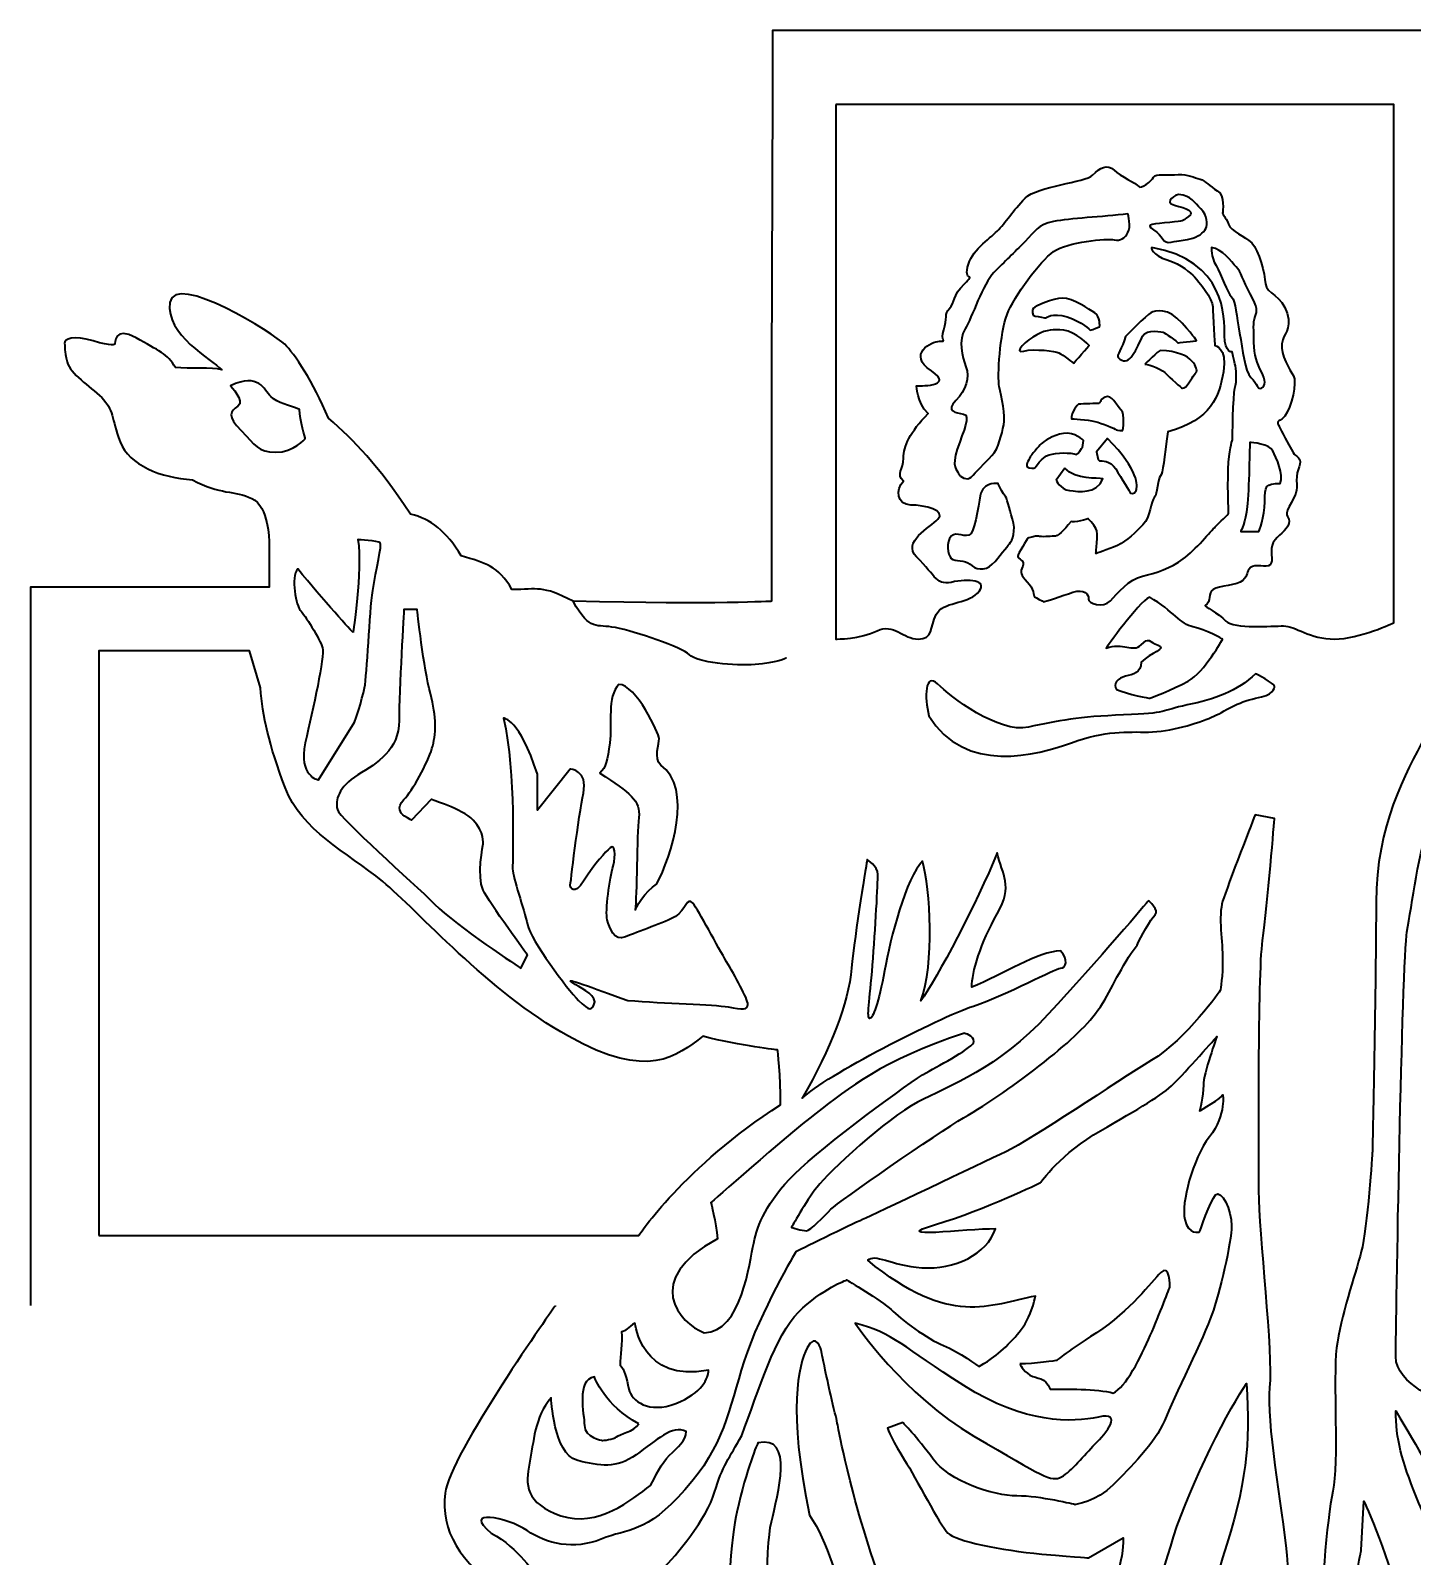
# Model space of a CAD drawing. Header units: millimetres. Extents: x 256 to 869, y -289 to -8.
# Drawn here: x 692.7 to 805, y -134.9 to -11 of the extents above; entities that cross this region are included whole.
import ezdxf

# ---------------------------------------------------------------- set-up
doc = ezdxf.new("R2010")
doc.units = ezdxf.units.MM
doc.header["$MEASUREMENT"] = 0
doc.layers.add('Capa 1', color=7, linetype='Continuous', lineweight=0)

# ---------------------------------------------------------------- blocks, each defined once
blk = doc.blocks.new('Block_1')
at = {"layer": 'Capa 1', "color": 22, "lineweight": 35, "true_color": 0xe52421}
for points, knots in [([(735.38, -114.56), (735.38, -114.56), (726.76, -126.72), (726.42, -129.79), (726.09, -132.86), (727.49, -135.34), (731.3, -137.94), (735.11, -140.55), (734.98, -142.42), (735.11, -145.56), (735.24, -148.7), (735.68, -150.4), (736.91, -151.64), (738.15, -152.88), (738.25, -153.51), (738.25, -155.18), (738.25, -156.85), (740.06, -158.66), (741.46, -160.06), (741.12, -164.07), (740.32, -169.08), (738.38, -174.16), (736.45, -179.24), (738.38, -183.51), (740.52, -186.39), (740.26, -187.25), (739.32, -188.59), (738.92, -189.33), (738.52, -190.06), (736.78, -192.07), (734.91, -194.4), (733.04, -196.74), (735.88, -199.12), (737.78, -201.02), (737.78, -208.9), (739.82, -208.47), (741.79, -210.44), (743.53, -214.18), (746.6, -218.33), (748.21, -217.66), (749.81, -216.99), (749.41, -213.38), (749.41, -207.37), (749.81, -209.31), (752.08, -211.58), (752.08, -211.58), (752.08, -211.58), (752.08, -286.35), (752.08, -286.35), (752.08, -286.35), (809.01, -286.35), (809.01, -286.35), (809.01, -286.35), (809.15, -277.33), (809.01, -255.28), (810.88, -255.28), (811.42, -254.47), (811.42, -254.47), (811.42, -254.47), (811.42, -254.47), (811.89, -253.74), (812.35, -253), (811.89, -251.94), (811.35, -250), (810.82, -248.06), (812.22, -248.13), (813.62, -247.59), (815.03, -247.06), (815.36, -246.72), (816.9, -244.65), (818.43, -242.58), (818.03, -241.65), (817.83, -240.58), (817.63, -239.51), (815.76, -239.24), (813.49, -238.04), (811.22, -236.83), (815.09, -235.83), (816.36, -235.36), (817.63, -234.9), (817.77, -234.83), (817.77, -233.49), (817.77, -230.95), (814.56, -228.01), (813.36, -226.81), (812.15, -225.61), (805, -220.4), (805, -220.4), (805, -220.4), (808.21, -216.86), (809.21, -216.32), (810.21, -215.79), (812.95, -215.52), (814.69, -214.98), (816.43, -214.45), (818.1, -213.18), (819.44, -212.78), (820.77, -212.38), (821.44, -212.91), (822.04, -211.38), (822.64, -209.84), (821.64, -208.64), (820.57, -207.1), (819.5, -205.56), (819.3, -204.69), (817.57, -200.82), (813.22, -196.08), (815.23, -198.48), (809.28, -195.74), (809.15, -195.21), (808.61, -194.74), (808.61, -194.74), (808.61, -194.74), (808.61, -193.54), (808.61, -172.42), (810.15, -176.3), (811.15, -174.23), (812.42, -172.42), (813.69, -170.62), (814.02, -170.48), (815.16, -167.34), (816.3, -164.2), (816.9, -162.6), (817.5, -157.12), (819.77, -153.91), (819.77, -153.04), (820.3, -148.77), (820.84, -144.49), (819.77, -144.29), (815.09, -137.61), (823.11, -128.12), (820.71, -119.77), (820.44, -118.3), (820.17, -116.83), (819.3, -114.56), (819.3, -114.56), (819.3, -114.56), (869.02, -114.56), (869.02, -114.56), (869.02, -114.56), (869.02, -56.22), (869.02, -56.22), (869.02, -56.22), (849.57, -56.22), (849.57, -56.22), (849.57, -56.22), (850.37, -54.22), (852.71, -51.26), (860.8, -50.37), (861.93, -47), (862.8, -45.47), (863.24, -45.03), (864.91, -44.76), (865.81, -44.46), (866.71, -44.16), (866.34, -43.33), (864.94, -41.46), (862.97, -39.48), (860.46, -41.46), (860.46, -41.46), (860.46, -41.46), (859.46, -41.46), (858.19, -41.59), (857.52, -41.32), (857.39, -41.46), (855.12, -41.26), (857.19, -39.79), (857.76, -38.62), (858.19, -36.99), (857.92, -36.13), (855.79, -36.65), (854.52, -36.99), (853.25, -37.33), (850.91, -38.05), (848.1, -39.05), (845.29, -40.05), (844.83, -41.46), (843.76, -43.13), (842.69, -44.8), (842.96, -45.26), (842.96, -45.26), (842.96, -45.26), (842.96, -45.26), (842.29, -47.2), (841.49, -47.6), (841.22, -48.27), (841.22, -48.27), (841.22, -48.27), (838.75, -48.54), (836.27, -49.14), (833.8, -49.74), (833.2, -51.88), (833.2, -52.61), (833.2, -53.35), (833, -55.82), (833, -55.82), (833, -55.82), (832.43, -56.39), (831.8, -57.02), (825.25, -56.82), (809.95, -56.89), (809.95, -56.89), (809.95, -56.89), (809.45, -11), (809.45, -11), (809.45, -11), (753.02, -11), (753.02, -11), (753.02, -11), (753.02, -16.12), (753.02, -16.12), (753.02, -16.12), (752.92, -38.45), (752.92, -38.45), (752.92, -38.45), (752.92, -57.36), (752.92, -57.36), (752.92, -57.36), (748.74, -57.63), (736.81, -57.36), (734.28, -56.02), (733.97, -56.41), (731.85, -56.41), (730.7, -54.45), (729.7, -54.25), (727.73, -53.68), (726.52, -51.65), (725.25, -50.68), (723.62, -50.28), (720.81, -46.13), (719.14, -44.4), (716.94, -42.49), (715.73, -39.52), (714.16, -37.25), (713.39, -36.48), (712.63, -35.71), (704.47, -30.53), (704.07, -33.1), (703.67, -35.68), (707.48, -37.75), (708.28, -38.55), (707.51, -38.35), (705.64, -38.48), (704.51, -38.38), (703.91, -37.25), (703.14, -37.01), (701.33, -35.97), (699.53, -34.93), (699.6, -36.48), (699.6, -36.48), (699.6, -36.48), (699.4, -36.68), (697.83, -36.21), (696.26, -35.74), (695.45, -36.04), (695.52, -36.41), (695.59, -36.78), (695.45, -36.91), (695.72, -37.91), (695.99, -38.92), (697.54, -39.84), (698.53, -40.82), (699.51, -41.81), (699.3, -42.46), (700.03, -44.4), (700.77, -46.33), (703.3, -47.3), (705.91, -47.5), (708.12, -48.71), (709.32, -48.34), (710.72, -49.01), (712.12, -49.67), (712.12, -52.45), (712.12, -52.45), (712.12, -52.45), (712.12, -56.22), (712.12, -56.22), (712.12, -56.22), (692.75, -56.22), (692.75, -56.22), (692.75, -56.22), (692.75, -114.56), (692.75, -114.56)], [0, 0, 0, 0, 1, 1, 1, 2, 2, 2, 3, 3, 3, 4, 4, 4, 5, 5, 5, 6, 6, 6, 7, 7, 7, 8, 8, 8, 9, 9, 9, 10, 10, 10, 11, 11, 11, 12, 12, 12, 13, 13, 13, 14, 14, 14, 15, 15, 15, 16, 16, 16, 17, 17, 17, 18, 18, 18, 19, 19, 19, 20, 20, 20, 21, 21, 21, 22, 22, 22, 23, 23, 23, 24, 24, 24, 25, 25, 25, 26, 26, 26, 27, 27, 27, 28, 28, 28, 29, 29, 29, 30, 30, 30, 31, 31, 31, 32, 32, 32, 33, 33, 33, 34, 34, 34, 35, 35, 35, 36, 36, 36, 37, 37, 37, 38, 38, 38, 39, 39, 39, 40, 40, 40, 41, 41, 41, 42, 42, 42, 43, 43, 43, 44, 44, 44, 45, 45, 45, 46, 46, 46, 47, 47, 47, 48, 48, 48, 49, 49, 49, 50, 50, 50, 51, 51, 51, 52, 52, 52, 53, 53, 53, 54, 54, 54, 55, 55, 55, 56, 56, 56, 57, 57, 57, 58, 58, 58, 59, 59, 59, 60, 60, 60, 61, 61, 61, 62, 62, 62, 63, 63, 63, 64, 64, 64, 65, 65, 65, 66, 66, 66, 67, 67, 67, 68, 68, 68, 69, 69, 69, 70, 70, 70, 71, 71, 71, 72, 72, 72, 73, 73, 73, 74, 74, 74, 75, 75, 75, 76, 76, 76, 77, 77, 77, 78, 78, 78, 79, 79, 79, 80, 80, 80, 81, 81, 81, 82, 82, 82, 83, 83, 83, 84, 84, 84, 85, 85, 85, 86, 86, 86, 87, 87, 87, 88, 88, 88, 89, 89, 89, 90, 90, 90, 91, 91, 91, 92, 92, 92, 93, 93, 93, 94, 94, 94, 94]), ([(758.16, -17), (758.16, -17), (803.47, -17), (803.47, -17), (803.47, -17), (803.47, -59.1), (803.47, -59.1), (803.47, -59.1), (800.66, -60.43), (798.66, -60.43), (796.65, -60.43), (795.45, -59.36), (794.51, -59.36), (793.58, -59.36), (790.5, -59.63), (789.84, -58.96), (789.17, -58.29), (788.08, -57.78), (788.16, -57.69), (788.7, -57.39), (788.33, -56.69), (788.8, -56.39), (789.27, -56.09), (790.77, -56.09), (791.21, -55.66), (791.64, -55.22), (791.49, -54.97), (791.84, -54.62), (792.19, -54.27), (793.14, -54.69), (793.44, -54.39), (793.74, -54.08), (793.34, -53.18), (793.68, -52.58), (794.01, -51.98), (794.81, -51.65), (794.95, -51.04), (795.08, -50.44), (794.48, -50.58), (794.98, -49.67), (795.51, -48.67), (795.65, -48.44), (795.58, -47.54), (795.51, -46.63), (796.15, -46.13), (795.72, -45.7), (795.28, -45.26), (795.62, -45.87), (794.65, -44.1), (793.68, -42.32), (794.04, -43.03), (794.61, -42.32), (795.18, -41.62), (795.62, -39.55), (795.31, -39.05), (795.01, -38.55), (794.28, -37.35), (794.38, -36.44), (794.48, -35.54), (795.21, -35.41), (794.81, -33.97), (794.41, -32.54), (793.11, -32.37), (793.04, -31.57), (792.98, -30.77), (792.54, -28.86), (791.94, -28.26), (791.34, -27.66), (790.27, -27.36), (790.04, -26.72), (789.8, -26.09), (789.57, -25.99), (789.57, -25.85), (789.57, -25.72), (789.77, -24.38), (789.13, -24.02), (788.5, -23.65), (788.2, -23.21), (787.73, -23.08), (787.26, -22.95), (786.76, -22.65), (785.96, -22.71), (785.16, -22.78), (784.09, -22.61), (783.96, -22.91), (783.82, -23.21), (782.92, -23.94), (782.75, -23.68), (782.53, -23.35), (781.28, -22.88), (780.75, -22.35), (780.21, -21.81), (779.61, -22.15), (779.01, -22.75), (778.41, -23.35), (774.53, -23.62), (773.53, -24.62), (772.53, -25.62), (771.93, -26.62), (771.26, -27.29), (770.59, -27.96), (769.12, -28.89), (768.85, -30.23), (768.59, -31.57), (769.59, -30.56), (768.59, -31.57), (767.58, -32.57), (767.85, -33.1), (767.38, -33.57), (766.92, -34.04), (767.25, -34.37), (766.92, -35.31), (766.58, -36.24), (767.25, -36.24), (766.58, -36.24), (765.91, -36.24), (763.91, -37.31), (765.91, -38.65), (767.92, -39.99), (764.71, -39.85), (764.71, -39.85), (764.71, -39.85), (764.71, -41.19), (765.65, -42.12), (764.18, -43.59), (763.64, -44.8), (763.64, -45.73), (763.64, -46.67), (763.04, -47), (763.64, -47.6), (762.97, -48.27), (763.11, -49.54), (764.24, -49.54), (765.38, -49.54), (767.12, -50.01), (766.45, -50.68), (765.78, -51.35), (763.51, -52.55), (764.71, -53.75), (766.31, -55.35), (766.31, -56.16), (767.78, -55.76), (769.25, -55.49), (770.59, -55.76), (769.66, -56.69), (768.72, -57.63), (766.85, -57.36), (766.31, -58.43), (765.78, -59.5), (766.05, -60.43), (764.84, -60.43), (763.64, -60.43), (762.84, -59.1), (761.5, -59.76), (760.17, -60.43), (758.16, -60.43), (758.16, -60.43), (758.16, -60.43), (758.16, -17), (758.16, -17)], [0, 0, 0, 0, 1, 1, 1, 2, 2, 2, 3, 3, 3, 4, 4, 4, 5, 5, 5, 6, 6, 6, 7, 7, 7, 8, 8, 8, 9, 9, 9, 10, 10, 10, 11, 11, 11, 12, 12, 12, 13, 13, 13, 14, 14, 14, 15, 15, 15, 16, 16, 16, 17, 17, 17, 18, 18, 18, 19, 19, 19, 20, 20, 20, 21, 21, 21, 22, 22, 22, 23, 23, 23, 24, 24, 24, 25, 25, 25, 26, 26, 26, 27, 27, 27, 28, 28, 28, 29, 29, 29, 30, 30, 30, 31, 31, 31, 32, 32, 32, 33, 33, 33, 34, 34, 34, 35, 35, 35, 36, 36, 36, 37, 37, 37, 38, 38, 38, 39, 39, 39, 40, 40, 40, 41, 41, 41, 42, 42, 42, 43, 43, 43, 44, 44, 44, 45, 45, 45, 46, 46, 46, 47, 47, 47, 48, 48, 48, 49, 49, 49, 50, 50, 50, 51, 51, 51, 52, 52, 52, 53, 53, 53, 53]), ([(785.66, -25.19), (784.66, -24.92), (785.88, -24.3), (785.99, -24.32), (787.06, -24.45), (787.25, -24.94), (787.8, -25.49), (788.35, -26.04), (788.37, -26.72), (788.2, -27.09), (788.03, -27.46), (787.56, -27.76), (786.93, -27.93), (786.29, -28.09), (786.13, -28.03), (785.39, -28.19), (784.66, -28.36), (784.76, -27.69), (783.96, -27.19), (783.15, -26.69), (784.06, -26.72), (785.27, -26.59), (786.49, -26.46), (786.23, -26.52), (786.79, -26.12), (787.36, -25.72), (786.66, -25.45), (785.66, -25.19)], [0, 0, 0, 0, 1, 1, 1, 2, 2, 2, 3, 3, 3, 4, 4, 4, 5, 5, 5, 6, 6, 6, 7, 7, 7, 8, 8, 8, 9, 9, 9, 9]), ([(768.72, -38.32), (768.39, -37.45), (768.09, -36.18), (768.65, -35.24), (769.22, -34.31), (770.09, -31.57), (770.99, -30.66), (771.89, -29.76), (772.61, -29.04), (773.5, -28.16), (774.38, -27.27), (774.53, -26.79), (775.84, -26.52), (777.14, -26.25), (779.78, -26.15), (781.88, -25.89), (781.88, -25.89), (782.15, -26.99), (781.88, -27.42), (781.62, -27.86), (781.28, -28.13), (780.75, -27.99), (780.21, -27.86), (776.94, -28.19), (775.84, -28.96), (774.73, -29.73), (772.63, -32.57), (772.06, -34.07), (771.49, -35.58), (771.26, -39.12), (771.43, -39.92), (771.59, -40.72), (771.96, -42.32), (771.79, -43.03), (771.63, -43.73), (771.38, -44.98), (770.83, -45.53), (770.27, -46.08), (769.49, -46.94), (769.15, -47.27), (768.82, -47.6), (768.25, -47.27), (768.12, -46.97), (767.99, -46.67), (767.52, -46.5), (768.02, -45), (768.52, -43.49), (769.15, -42.26), (768.52, -42.16), (767.89, -42.06), (767.03, -41.91), (767.89, -41.06), (768.74, -40.2), (769.05, -39.18), (768.72, -38.32)], [0, 0, 0, 0, 1, 1, 1, 2, 2, 2, 3, 3, 3, 4, 4, 4, 5, 5, 5, 6, 6, 6, 7, 7, 7, 8, 8, 8, 9, 9, 9, 10, 10, 10, 11, 11, 11, 12, 12, 12, 13, 13, 13, 14, 14, 14, 15, 15, 15, 16, 16, 16, 17, 17, 17, 18, 18, 18, 18]), ([(789.73, -35.78), (789.73, -37.21), (790.34, -37.11), (790.34, -37.11), (790.34, -37.11), (790.47, -37.78), (790.57, -38.08), (790.67, -38.38), (790.74, -39.52), (790.57, -40.06), (790.4, -40.61), (790.37, -44.23), (790.37, -44.23), (790.37, -44.23), (790.17, -44.73), (790.05, -46.07), (789.94, -47.4), (790.05, -50.23), (790.05, -50.23), (790.05, -50.23), (789.28, -50.99), (788.97, -51.31), (788.65, -51.63), (787.36, -53.18), (786.36, -53.92), (785.36, -54.65), (784.16, -55.09), (783.05, -55.32), (781.95, -55.55), (781.05, -56.72), (780.45, -57.33), (779.85, -57.93), (778.61, -57.53), (778.68, -57.16), (778.74, -56.79), (778.28, -56.32), (777.41, -56.62), (776.54, -56.92), (775.08, -57.44), (775.03, -57.39), (774.98, -57.34), (774.38, -57.08), (774.3, -56.99), (774.22, -56.91), (774.23, -56.32), (773.7, -55.79), (773.16, -55.25), (773.1, -54.99), (773.33, -54.52), (773.56, -54.05), (772.93, -53.92), (772.93, -53.72), (772.93, -53.52), (773.73, -52.25), (773.73, -52.25), (773.73, -52.25), (774.37, -52.01), (774.6, -52.08), (774.83, -52.15), (775.54, -52.08), (775.87, -52.08), (776.2, -52.08), (776.61, -51.68), (777.27, -50.88), (777.41, -51.01), (778.66, -50.66), (778.66, -50.66), (778.66, -50.66), (779.08, -51.08), (779.28, -51.45), (779.48, -51.81), (779.28, -53.48), (779.28, -53.48), (779.28, -53.48), (780.21, -53.18), (781.02, -52.82), (781.82, -52.45), (782.49, -51.75), (783.09, -51.14), (783.69, -50.54), (783.77, -49.19), (784.02, -48.94), (784.27, -48.69), (784.32, -47.37), (784.52, -47.17), (784.72, -46.97), (784.82, -45.77), (785.12, -43.59), (788.67, -42.63), (789.3, -40.72), (789.63, -38.72), (789.97, -36.71), (788.93, -36.58), (788.93, -36.58), (788.93, -36.58), (788.77, -34.07), (788.77, -33.44), (788.77, -32.8), (787.6, -31.33), (787.28, -31.02), (786.96, -30.7), (786.26, -30), (785.06, -29.63), (783.85, -29.26), (783.72, -28.61), (783.82, -28.63), (789.8, -29.66), (789.73, -34.34), (789.73, -35.78)], [0, 0, 0, 0, 1, 1, 1, 2, 2, 2, 3, 3, 3, 4, 4, 4, 5, 5, 5, 6, 6, 6, 7, 7, 7, 8, 8, 8, 9, 9, 9, 10, 10, 10, 11, 11, 11, 12, 12, 12, 13, 13, 13, 14, 14, 14, 15, 15, 15, 16, 16, 16, 17, 17, 17, 18, 18, 18, 19, 19, 19, 20, 20, 20, 21, 21, 21, 22, 22, 22, 23, 23, 23, 24, 24, 24, 25, 25, 25, 26, 26, 26, 27, 27, 27, 28, 28, 28, 29, 29, 29, 30, 30, 30, 31, 31, 31, 32, 32, 32, 33, 33, 33, 34, 34, 34, 35, 35, 35, 36, 36, 36, 36]), ([(792.11, -36.34), (792.11, -37.35), (792.37, -38.05), (792.73, -38.72), (793.08, -39.38), (793.08, -39.89), (792.73, -40.04), (792.37, -40.19), (792.41, -39.72), (791.87, -39.18), (791.34, -38.65), (791.21, -36.95), (790.94, -35.58), (790.67, -34.21), (790.65, -32.99), (790.3, -32.64), (789.95, -32.29), (789.47, -30.83), (789.03, -30.1), (788.6, -29.36), (788.67, -28.63), (788.67, -28.63), (789.53, -28.73), (790.27, -29.8), (790.67, -30.2), (791.07, -30.6), (791.21, -31.27), (791.81, -32.4), (792.41, -33.54), (792.41, -33.77), (792.21, -34.24), (792.01, -34.71), (792.11, -35.34), (792.11, -36.34)], [0, 0, 0, 0, 1, 1, 1, 2, 2, 2, 3, 3, 3, 4, 4, 4, 5, 5, 5, 6, 6, 6, 7, 7, 7, 8, 8, 8, 9, 9, 9, 10, 10, 10, 11, 11, 11, 11]), ([(779.58, -35.07), (779.58, -35.07), (779.04, -35.28), (778.81, -35.34), (778.81, -35.34), (778.18, -34.67), (776.94, -34.27), (775.7, -33.87), (775.2, -34.35), (775.2, -34.35), (775.2, -34.35), (774.6, -34.21), (774.33, -34.21), (774.07, -34.21), (774.08, -33.66), (774.2, -33.54), (774.32, -33.42), (775.77, -32.74), (776.57, -32.74), (777.37, -32.74), (778.74, -33.64), (779.19, -33.94), (779.65, -34.24), (779.58, -35.07), (779.58, -35.07)], [0, 0, 0, 0, 1, 1, 1, 2, 2, 2, 3, 3, 3, 4, 4, 4, 5, 5, 5, 6, 6, 6, 7, 7, 7, 8, 8, 8, 8]), ([(783.74, -33.92), (784.09, -33.72), (785.17, -33.5), (786.27, -34.76), (787.37, -36.01), (787.45, -36.19), (787.45, -36.19), (787.37, -36.19), (785.88, -36.4), (785.92, -36.36), (785.96, -36.32), (784.77, -35.51), (784.77, -35.51), (784.77, -35.51), (783.36, -35.18), (783.06, -35.83), (782.42, -37.22), (781.9, -38.38), (781.08, -37.56), (780.91, -37.39), (781.44, -36.82), (781.68, -35.86), (781.68, -35.86), (783.39, -34.12), (783.74, -33.92)], [0, 0, 0, 0, 1, 1, 1, 2, 2, 2, 3, 3, 3, 4, 4, 4, 5, 5, 5, 6, 6, 6, 7, 7, 7, 8, 8, 8, 8]), ([(774.49, -35.71), (775.34, -35.28), (775.74, -35.26), (776.67, -35.34), (777.6, -35.43), (778.73, -36.59), (778.73, -36.59), (778.73, -36.59), (777.51, -37.98), (777.47, -38.01), (777.47, -38.01), (776.57, -37.34), (776.27, -37.19), (775.97, -37.04), (774.33, -36.82), (773.41, -37.04), (772.5, -37.25), (773.64, -36.14), (774.49, -35.71)], [0, 0, 0, 0, 1, 1, 1, 2, 2, 2, 3, 3, 3, 4, 4, 4, 5, 5, 5, 6, 6, 6, 6]), ([(783.26, -38.09), (783.26, -38.09), (784.38, -36.98), (784.49, -36.99), (787.35, -37.06), (787.53, -38.63), (787.45, -38.72), (787.36, -38.8), (787.05, -39.27), (786.77, -39.69), (786.49, -40.12), (786.27, -40.06), (786.27, -40.06), (786.27, -40.06), (785.3, -39.23), (784.87, -38.79), (784.43, -38.35), (783.26, -38.09), (783.26, -38.09)], [0, 0, 0, 0, 1, 1, 1, 2, 2, 2, 3, 3, 3, 4, 4, 4, 5, 5, 5, 6, 6, 6, 6]), ([(709.85, -43.5), (708.67, -42.32), (708.98, -41.92), (709.59, -41.52), (710.19, -41.12), (708.98, -39.85), (708.98, -39.85), (711.32, -38.78), (711.68, -40.16), (712.26, -40.73), (712.83, -41.31), (713.73, -41.39), (714.6, -41.79), (714.6, -42.66), (715.06, -44.15), (715.06, -44.15), (715.06, -44.15), (714.13, -45.26), (712.66, -45.26), (711.19, -45.26), (711.03, -44.68), (709.85, -43.5)], [0, 0, 0, 0, 1, 1, 1, 2, 2, 2, 3, 3, 3, 4, 4, 4, 5, 5, 5, 6, 6, 6, 7, 7, 7, 7]), ([(781.46, -43.5), (781.46, -43.5), (780.98, -43.5), (780.91, -43.43), (780.83, -43.35), (779.8, -42.9), (779.2, -42.75), (778.6, -42.6), (777.3, -42.53), (777.3, -42.53), (777.2, -42.05), (777.85, -41.35), (777.85, -41.35), (777.85, -41.35), (779.1, -41.3), (779.41, -41.3), (779.72, -41.3), (779.5, -41), (780.03, -40.77), (780.56, -40.55), (780.93, -41.42), (781.31, -41.8), (781.68, -42.17), (781.46, -43.5), (781.46, -43.5)], [0, 0, 0, 0, 1, 1, 1, 2, 2, 2, 3, 3, 3, 4, 4, 4, 5, 5, 5, 6, 6, 6, 7, 7, 7, 8, 8, 8, 8]), ([(775.47, -45.46), (774.89, -45.63), (774.32, -46.53), (774.32, -46.53), (774.32, -46.53), (773.85, -46.6), (773.69, -46.43), (773.53, -46.27), (773.94, -45.71), (773.94, -45.63), (773.94, -45.56), (774.68, -44.74), (774.84, -44.57), (775.01, -44.41), (775.74, -43.85), (776.65, -43.73), (777.55, -43.6), (778.28, -44.3), (778.28, -44.3), (778.28, -44.3), (778.18, -44.86), (778.18, -44.86), (778.18, -44.86), (777.78, -45.46), (777.7, -45.43), (777.25, -45.26), (776.05, -45.28), (775.47, -45.46)], [0, 0, 0, 0, 1, 1, 1, 2, 2, 2, 3, 3, 3, 4, 4, 4, 5, 5, 5, 6, 6, 6, 7, 7, 7, 8, 8, 8, 9, 9, 9, 9]), ([(779.58, -45.96), (779.41, -45.96), (779.33, -45.23), (779.33, -45.23), (779.33, -45.23), (780.23, -44.15), (780.23, -44.15), (782.8, -46.73), (782.66, -47.99), (782.54, -48.36), (782.41, -48.74), (782.06, -48.54), (782.06, -48.54), (782.06, -48.54), (781.36, -47.34), (780.88, -46.61), (780.41, -45.88), (779.75, -45.96), (779.58, -45.96)], [0, 0, 0, 0, 1, 1, 1, 2, 2, 2, 3, 3, 3, 4, 4, 4, 5, 5, 5, 6, 6, 6, 6]), ([(793.64, -45.13), (793.91, -45.67), (794.58, -47.09), (794.25, -47.78), (793.04, -47.78), (792.99, -48), (792.99, -49.27), (792.99, -50.54), (792.51, -51.68), (792.51, -51.68), (792.51, -51.68), (791.04, -51.68), (791.04, -51.68), (791.04, -51.68), (791.44, -50.94), (791.57, -49.67), (791.71, -48.41), (791.77, -44.46), (791.77, -44.46), (791.97, -44.46), (793.38, -44.59), (793.64, -45.13)], [0, 0, 0, 0, 1, 1, 1, 2, 2, 2, 3, 3, 3, 4, 4, 4, 5, 5, 5, 6, 6, 6, 7, 7, 7, 7]), ([(776.75, -46.55), (777.72, -47.52), (779.35, -47.31), (779.85, -47.41), (779.31, -48.68), (777.9, -48.46), (777.12, -48.36), (776.35, -48.26), (776.05, -47.51), (776.05, -47.51), (776.05, -47.51), (776.75, -46.55), (776.75, -46.55)], [0, 0, 0, 0, 1, 1, 1, 2, 2, 2, 3, 3, 3, 4, 4, 4, 4]), ([(769.12, -51.88), (769.52, -51.48), (769.82, -48.85), (769.92, -48.59), (770.32, -47.58), (771.33, -47.8), (771.33, -47.8), (771.33, -47.8), (771.66, -48.54), (771.86, -48.74), (772.06, -48.94), (772.2, -49.74), (772.5, -50.68), (772.8, -51.61), (772.5, -52.45), (772.26, -52.68), (772.03, -52.92), (771.46, -53.75), (770.86, -54.35), (770.26, -54.95), (769.46, -54.75), (769.05, -54.35), (768.65, -53.95), (767.82, -54.18), (767.53, -53.88), (767.23, -53.59), (767.09, -52.52), (767.53, -52.08), (767.97, -51.64), (768.72, -52.28), (769.12, -51.88)], [0, 0, 0, 0, 1, 1, 1, 2, 2, 2, 3, 3, 3, 4, 4, 4, 5, 5, 5, 6, 6, 6, 7, 7, 7, 8, 8, 8, 9, 9, 9, 10, 10, 10, 10]), ([(718.94, -59.9), (718.94, -59.9), (719.74, -54.95), (719.34, -52.35), (719.34, -52.35), (720.98, -52.45), (721.15, -52.61), (721.31, -52.78), (720.81, -54.75), (720.54, -56.49), (720.28, -58.23), (720.08, -63.37), (719.88, -64.38), (719.68, -65.38), (719.07, -67.18), (719.07, -67.18), (719.07, -67.18), (716.13, -71.86), (716.13, -71.86), (716.13, -71.86), (714.46, -71.59), (715.06, -68.85), (715.67, -66.11), (716.67, -61.84), (716.47, -61.13), (716.27, -60.43), (714.96, -58.39), (714.66, -58.09), (714.36, -57.79), (713.81, -55.39), (714.46, -54.73), (716.47, -57.23), (718.94, -59.9), (718.94, -59.9)], [0, 0, 0, 0, 1, 1, 1, 2, 2, 2, 3, 3, 3, 4, 4, 4, 5, 5, 5, 6, 6, 6, 7, 7, 7, 8, 8, 8, 9, 9, 9, 10, 10, 10, 11, 11, 11, 11]), ([(722.68, -67.05), (722.68, -64.64), (723.08, -58.03), (723.08, -58.03), (723.35, -58.03), (724.15, -58.03), (724.15, -58.03), (724.15, -58.03), (724.69, -62.9), (725.22, -64.84), (725.76, -66.78), (725.69, -68.18), (725.35, -69.32), (725.02, -70.46), (723.75, -72.79), (723.08, -73.46), (722.41, -74.13), (722.88, -74.6), (722.98, -74.7), (723.08, -74.8), (723.68, -75.13), (723.68, -75.13), (723.68, -75.13), (725.29, -73.46), (725.29, -73.46), (725.29, -73.46), (727.76, -74.2), (728.7, -75.13), (729.63, -76.07), (729.5, -77.07), (729.5, -77.07), (729.5, -77.07), (728.98, -79.74), (729.5, -80.81), (730.03, -81.88), (733.11, -86.09), (733.11, -86.09), (733.11, -86.09), (732.57, -87.16), (732.57, -87.16), (732.57, -87.16), (727.36, -83.75), (725.56, -81.95), (723.75, -80.14), (717.86, -75), (717.67, -74.26), (717.47, -73.53), (717.74, -72.46), (719.34, -71.46), (720.94, -70.46), (722.68, -69.45), (722.68, -67.05)], [0, 0, 0, 0, 1, 1, 1, 2, 2, 2, 3, 3, 3, 4, 4, 4, 5, 5, 5, 6, 6, 6, 7, 7, 7, 8, 8, 8, 9, 9, 9, 10, 10, 10, 11, 11, 11, 12, 12, 12, 13, 13, 13, 14, 14, 14, 15, 15, 15, 16, 16, 16, 17, 17, 17, 17]), ([(754.15, -61.97), (754.15, -61.97), (753.29, -62.37), (751.61, -62.5), (749.94, -62.64), (746.9, -62.34), (746.27, -61.7), (745.63, -61.07), (741.86, -59.83), (740.26, -59.5), (738.65, -59.16), (738.25, -59.9), (736.81, -57.36)], [0, 0, 0, 0, 1, 1, 1, 2, 2, 2, 3, 3, 3, 4, 4, 4, 4]), ([(784.32, -60.93), (783.55, -60.63), (783.62, -60.23), (782.95, -60.9), (782.28, -61.57), (781.47, -60.63), (780.1, -61.17), (780.1, -61.17), (782.68, -57.49), (783.65, -57.02), (785.56, -58.16), (786.16, -59.23), (787.16, -59.43), (788.16, -59.63), (789.57, -60.43), (789.57, -60.43), (789.57, -60.43), (788.1, -63.11), (786.76, -63.84), (785.43, -64.58), (783.65, -65.24), (783.65, -65.24), (783.65, -65.24), (781.84, -64.91), (780.96, -64.51), (780.59, -64.14), (781.08, -63.57), (781.68, -63.44), (782.28, -63.31), (782.95, -63.17), (782.95, -62.3), (783.75, -61.5), (785.09, -61.23), (784.32, -60.93)], [0, 0, 0, 0, 1, 1, 1, 2, 2, 2, 3, 3, 3, 4, 4, 4, 5, 5, 5, 6, 6, 6, 7, 7, 7, 8, 8, 8, 9, 9, 9, 10, 10, 10, 11, 11, 11, 11]), ([(698.29, -108.88), (698.29, -108.88), (698.29, -61.37), (698.29, -61.37), (698.29, -61.37), (710.52, -61.37), (710.52, -61.37), (710.52, -61.37), (711.42, -64.38), (711.42, -64.38), (711.57, -66.68), (712.12, -68.99), (713.43, -72.49), (714.73, -76), (718.44, -77.71), (721.35, -80.11), (724.25, -82.52), (729.87, -89.03), (736.43, -92.69), (743, -96.35), (745.15, -94.29), (747.36, -92.69), (750.51, -93.49), (753.42, -93.79), (753.42, -93.79), (753.42, -93.79), (753.67, -95.9), (753.67, -98.25), (745.85, -103.26), (742.14, -108.88), (742.14, -108.88), (742.14, -108.88), (698.29, -108.88), (698.29, -108.88)], [0, 0, 0, 0, 1, 1, 1, 2, 2, 2, 3, 3, 3, 4, 4, 4, 5, 5, 5, 6, 6, 6, 7, 7, 7, 8, 8, 8, 9, 9, 9, 10, 10, 10, 11, 11, 11, 11]), ([(783.55, -67.98), (781.82, -67.98), (780.04, -67.85), (777.29, -68.85), (774.53, -69.85), (768.59, -71.46), (765.71, -66.65), (765.31, -65.18), (765.41, -63.07), (766.42, -64.07), (767.42, -65.08), (771.39, -68.12), (773.8, -67.58), (776.2, -67.05), (777.89, -66.73), (781.52, -66.59), (785.16, -66.45), (784.49, -66.25), (786.69, -65.78), (788.9, -65.31), (790.8, -64.68), (792.24, -63.24), (792.24, -63.24), (793.78, -64.04), (793.78, -64.24), (793.78, -64.44), (793.71, -64.98), (792.24, -65.24), (790.77, -65.51), (789.76, -66.31), (788.66, -66.78), (787.56, -67.25), (785.29, -67.98), (783.55, -67.98)], [0, 0, 0, 0, 1, 1, 1, 2, 2, 2, 3, 3, 3, 4, 4, 4, 5, 5, 5, 6, 6, 6, 7, 7, 7, 8, 8, 8, 9, 9, 9, 10, 10, 10, 11, 11, 11, 11]), ([(739.79, -68.85), (739.99, -67.38), (739.55, -65.08), (740.52, -64.11), (741.93, -64.11), (743.8, -68.12), (743.8, -68.52), (743.8, -68.92), (743.36, -70.09), (743.93, -70.66), (746.6, -72.53), (744.8, -78.07), (743.6, -80.34), (742.66, -80.81), (741.86, -82.42), (741.86, -82.42), (741.99, -81.35), (741.99, -76.34), (742.15, -74.93), (742.31, -73.53), (741.46, -72.93), (738.99, -71.32), (739.49, -70.82), (739.59, -70.32), (739.79, -68.85)], [0, 0, 0, 0, 1, 1, 1, 2, 2, 2, 3, 3, 3, 4, 4, 4, 5, 5, 5, 6, 6, 6, 7, 7, 7, 8, 8, 8, 8]), ([(818.97, -125.21), (818.57, -125.61), (818.27, -126.42), (818.27, -126.42), (813.96, -125.41), (812.75, -126.12), (809.65, -126.12), (812.25, -130.03), (813.05, -133.53), (813.05, -133.53), (813.05, -133.53), (812.8, -134.69), (810.65, -135.94), (809.45, -133.43), (807.24, -129.12), (803.63, -123.11), (803.63, -127.52), (805.64, -130.73), (810.85, -142.55), (810.85, -150.37), (809.15, -155.78), (808.46, -159.19), (807.78, -162.6), (806.74, -162.4), (806.74, -162.4), (806.74, -162.4), (806.34, -149.87), (806.34, -149.87), (806.34, -149.87), (805.64, -151.67), (804.23, -152.48), (804.23, -149.37), (804.23, -142.25), (803.83, -138.94), (803.43, -135.64), (801.03, -130.43), (801.03, -130.43), (801.03, -130.43), (800.83, -134.43), (800.83, -134.43), (800.83, -134.43), (800.13, -137.64), (800.13, -139.75), (800.13, -141.85), (799.72, -147.06), (800.23, -148.27), (800.73, -149.47), (801.18, -150.42), (800.63, -150.97), (799.02, -148.87), (797.52, -144.26), (797.52, -141.45), (797.52, -138.64), (798.02, -131.83), (798.52, -129.62), (799.02, -127.42), (798.52, -120.5), (798.82, -118), (799.12, -115.49), (800.33, -112.08), (800.83, -110.18), (801.33, -108.28), (801.73, -102.06), (801.73, -102.06), (801.73, -102.06), (802.03, -88.03), (802.03, -81.81), (802.03, -75.6), (804.44, -71.29), (806, -68.38), (807.56, -65.48), (810.35, -65.88), (810.35, -65.88), (810.35, -65.88), (810.35, -65.88), (809.45, -67.28), (808.54, -68.68), (807.64, -72.39), (806.54, -75), (805.44, -77.61), (804.94, -82.02), (804.54, -84.22), (804.13, -86.43), (803.63, -116.39), (803.63, -118.7), (803.63, -121), (807.54, -122.41), (807.54, -122.41), (807.54, -122.41), (814.36, -122.41), (814.36, -122.41), (814.36, -122.41), (816.56, -123.11), (818.27, -123.51), (819.97, -123.91), (819.37, -124.81), (818.97, -125.21)], [0, 0, 0, 0, 1, 1, 1, 2, 2, 2, 3, 3, 3, 4, 4, 4, 5, 5, 5, 6, 6, 6, 7, 7, 7, 8, 8, 8, 9, 9, 9, 10, 10, 10, 11, 11, 11, 12, 12, 12, 13, 13, 13, 14, 14, 14, 15, 15, 15, 16, 16, 16, 17, 17, 17, 18, 18, 18, 19, 19, 19, 20, 20, 20, 21, 21, 21, 22, 22, 22, 23, 23, 23, 24, 24, 24, 25, 25, 25, 26, 26, 26, 27, 27, 27, 28, 28, 28, 29, 29, 29, 30, 30, 30, 31, 31, 31, 32, 32, 32, 32]), ([(733.91, -71.39), (733.91, -73.46), (733.91, -74.33), (733.91, -74.33), (733.91, -74.33), (736.58, -70.99), (736.58, -70.99), (736.58, -70.99), (738.05, -71.06), (737.65, -72.93), (737.25, -74.8), (736.58, -80.48), (736.58, -80.48), (736.58, -80.48), (736.85, -81.41), (737.72, -80.01), (738.59, -78.61), (739.45, -77.74), (739.82, -77.37), (740.19, -77), (740.32, -77.94), (740.06, -78.87), (739.79, -79.81), (739.39, -82.55), (739.59, -83.22), (739.79, -83.89), (740.12, -85.02), (741.06, -84.62), (741.99, -84.22), (744.33, -83.42), (745.13, -82.95), (745.94, -82.48), (746.07, -81.28), (746.54, -81.88), (747, -82.48), (748.61, -85.49), (749.28, -86.63), (749.94, -87.76), (751.01, -89.63), (751.01, -90.1), (751.01, -90.57), (750.61, -90.5), (749.41, -90.3), (748.21, -90.1), (744.26, -90.03), (741.26, -89.77), (738.32, -88.76), (736.05, -87.83), (736.71, -88.3), (737.38, -88.76), (738.45, -89.16), (738.59, -89.9), (738.38, -90.63), (738.15, -90.67), (737.25, -89.77), (736.35, -88.86), (733.37, -84.89), (733.11, -83.62), (732.84, -82.35), (731.9, -79.81), (731.9, -79.08), (731.9, -78.34), (732.17, -71.32), (731.17, -66.85), (731.17, -66.85), (732.44, -66.85), (733.91, -71.39)], [0, 0, 0, 0, 1, 1, 1, 2, 2, 2, 3, 3, 3, 4, 4, 4, 5, 5, 5, 6, 6, 6, 7, 7, 7, 8, 8, 8, 9, 9, 9, 10, 10, 10, 11, 11, 11, 12, 12, 12, 13, 13, 13, 14, 14, 14, 15, 15, 15, 16, 16, 16, 17, 17, 17, 18, 18, 18, 19, 19, 19, 20, 20, 20, 21, 21, 21, 22, 22, 22, 22]), ([(735.98, -138.24), (735.98, -138.24), (734.98, -137.64), (734.28, -136.94), (733.57, -136.24), (732.47, -134.33), (730.17, -133.03), (727.66, -131.03), (731.47, -131.73), (733.07, -132.83), (734.68, -133.93), (736.88, -134.43), (739.09, -133.53), (741.29, -132.63), (742.69, -133.13), (745.9, -129.52), (749.11, -125.92), (749.41, -123.11), (750.71, -119.05), (752.02, -114.99), (754.92, -110.18), (754.92, -110.18), (754.92, -110.18), (759.43, -107.97), (760.33, -107.57), (761.24, -107.17), (769.86, -103.06), (771.96, -102.06), (774.07, -101.06), (780.91, -96.38), (783.79, -94.64), (786.66, -92.91), (789.4, -88.93), (789.4, -88.93), (789.4, -88.93), (789.57, -87.73), (789.57, -86.43), (789.57, -85.12), (789.2, -82.92), (789.57, -81.71), (789.94, -80.51), (792.21, -74.7), (792.21, -74.7), (792.21, -74.7), (793.78, -75), (793.78, -75), (793.78, -75), (793.21, -81.91), (792.81, -84.92), (792.41, -87.93), (792.51, -101.86), (792.51, -105.23), (792.51, -108.6), (793.71, -118.5), (793.41, -121.2), (793.11, -123.91), (794.41, -130.83), (794.81, -134.84), (795.21, -138.84), (794.81, -143.76), (794.81, -143.76), (794.81, -143.76), (795.82, -146.06), (796.52, -149.02), (797.22, -151.97), (798.92, -153.58), (798.92, -153.58), (798.92, -153.58), (802.88, -161.75), (803.53, -162.4), (804.19, -163.05), (804.44, -163.4), (804.44, -163.4), (804.44, -163.4), (803.58, -164.25), (802.93, -163.6), (802.28, -162.95), (801.33, -160.69), (800.53, -159.29), (799.72, -157.89), (797.52, -154.68), (797.52, -154.68), (797.52, -154.68), (797.22, -157.49), (796.82, -161), (794.81, -159.69), (794.71, -156.38), (794.71, -152.78), (795.11, -147.56), (793.61, -145.56), (793.61, -145.56), (793.61, -145.56), (793.11, -152.38), (792.81, -153.58), (792.51, -154.78), (792.11, -159.99), (791.71, -160.39), (791.31, -160.79), (789.2, -165.81), (788, -168.61), (788.3, -171.42), (787.2, -171.72), (786.39, -170.92), (786.39, -167.31), (787.7, -164.2), (788.2, -162.4), (788.7, -160.6), (790.8, -151.07), (791.61, -145.56), (793.01, -141.25), (792.31, -138.34), (792.31, -138.34), (792.31, -138.34), (791.51, -139.85), (791, -141.05), (790.5, -142.25), (787.6, -149.47), (785.99, -152.18), (784.39, -154.88), (782.38, -155.08), (782.38, -155.08), (782.38, -155.08), (783.79, -152.07), (784.84, -149.67), (785.88, -147.26), (787.6, -141.15), (789.57, -135.04), (791.54, -128.92), (791.81, -125.92), (791.51, -120.9), (790.3, -122.51), (786.9, -129.12), (785.59, -133.33), (784.29, -137.54), (783.34, -140.6), (782.99, -140.95), (782.64, -141.3), (777.27, -147.26), (777.27, -147.26), (777.27, -147.26), (777.27, -147.26), (776.07, -146.46), (777.67, -144.26), (777.27, -143.35), (777.97, -140.55), (781.78, -137.54), (781.48, -133.43), (781.48, -133.43), (781.48, -133.43), (778.68, -135.04), (778.68, -135.04), (778.68, -135.04), (778.18, -135.04), (774.87, -134.74), (771.56, -134.43), (767.9, -133.68), (767.25, -133.03), (766.6, -132.38), (764.64, -128.52), (763.74, -127.12), (762.84, -125.71), (762.34, -124.51), (762.34, -124.51), (762.34, -124.51), (763.59, -124.06), (763.59, -124.06), (763.59, -124.06), (764.74, -125.21), (766.05, -127.02), (767.35, -128.82), (770.96, -130.02), (772.86, -130.02), (774.77, -130.02), (777.57, -130.73), (777.57, -130.73), (777.57, -130.73), (779.33, -130.48), (780.68, -129.12), (782.03, -127.77), (784.09, -125.71), (784.84, -123.91), (785.58, -122.11), (788.1, -116.99), (788.7, -115.29), (789.3, -113.59), (790.3, -109.38), (790.3, -108.07), (790.3, -106.77), (789.45, -105.12), (789, -105.57), (788.55, -106.02), (787.7, -108.58), (787.7, -108.58), (787.7, -108.58), (786.79, -108.88), (786.49, -107.57), (786.19, -106.27), (787.1, -102.66), (788.5, -100.86), (789.9, -99.05), (789.57, -97.25), (789.57, -97.45), (789.57, -97.65), (787.7, -98.75), (787.7, -98.75), (787.7, -98.75), (788, -97.55), (788, -96.65), (788, -95.75), (789.1, -92.71), (789.1, -92.71), (789.1, -92.71), (786.49, -95.65), (785.59, -96.55), (784.69, -97.45), (782.79, -98.55), (779.64, -100.36), (776.49, -102.16), (774.77, -104.57), (774.77, -104.57), (774.77, -104.57), (770.33, -106.75), (766.25, -107.97), (762.16, -109.2), (768.75, -108.33), (771.11, -108.33), (770.46, -110.38), (767.75, -111.68), (765.15, -111.48), (762.54, -111.28), (761.34, -110.28), (760.74, -110.88), (767.45, -116.39), (770.66, -114.49), (774.37, -113.79), (773.87, -115.99), (773.01, -116.84), (771.96, -117.9), (770.91, -118.95), (769.76, -119.5), (769.76, -119.5), (769.76, -119.5), (768.15, -118.3), (766.89, -117.8), (765.62, -117.3), (763.39, -115.64), (762.64, -114.89), (761.89, -114.14), (759.03, -112.48), (759.03, -112.48), (759.03, -112.48), (757.03, -113.19), (755.12, -115.09), (753.22, -116.99), (751.92, -121.4), (750.51, -125.11), (749.51, -126.92), (748.91, -127.62), (748.31, -129.72), (747.71, -131.83), (745.15, -134.89), (744.05, -135.99), (742.95, -137.09), (741.19, -138.84), (739.49, -139.45), (738.28, -138.24), (735.98, -138.24), (735.98, -138.24)], [0, 0, 0, 0, 1, 1, 1, 2, 2, 2, 3, 3, 3, 4, 4, 4, 5, 5, 5, 6, 6, 6, 7, 7, 7, 8, 8, 8, 9, 9, 9, 10, 10, 10, 11, 11, 11, 12, 12, 12, 13, 13, 13, 14, 14, 14, 15, 15, 15, 16, 16, 16, 17, 17, 17, 18, 18, 18, 19, 19, 19, 20, 20, 20, 21, 21, 21, 22, 22, 22, 23, 23, 23, 24, 24, 24, 25, 25, 25, 26, 26, 26, 27, 27, 27, 28, 28, 28, 29, 29, 29, 30, 30, 30, 31, 31, 31, 32, 32, 32, 33, 33, 33, 34, 34, 34, 35, 35, 35, 36, 36, 36, 37, 37, 37, 38, 38, 38, 39, 39, 39, 40, 40, 40, 41, 41, 41, 42, 42, 42, 43, 43, 43, 44, 44, 44, 45, 45, 45, 46, 46, 46, 47, 47, 47, 48, 48, 48, 49, 49, 49, 50, 50, 50, 51, 51, 51, 52, 52, 52, 53, 53, 53, 54, 54, 54, 55, 55, 55, 56, 56, 56, 57, 57, 57, 58, 58, 58, 59, 59, 59, 60, 60, 60, 61, 61, 61, 62, 62, 62, 63, 63, 63, 64, 64, 64, 65, 65, 65, 66, 66, 66, 67, 67, 67, 68, 68, 68, 69, 69, 69, 70, 70, 70, 71, 71, 71, 72, 72, 72, 73, 73, 73, 74, 74, 74, 75, 75, 75, 76, 76, 76, 77, 77, 77, 78, 78, 78, 79, 79, 79, 80, 80, 80, 81, 81, 81, 82, 82, 82, 83, 83, 83, 84, 84, 84, 85, 85, 85, 86, 86, 86, 87, 87, 87, 88, 88, 88, 89, 89, 89, 89]), ([(759.43, -87.16), (759.7, -84.29), (760.7, -78.34), (760.7, -78.34), (760.7, -78.34), (761.57, -78.87), (761.57, -79.54), (761.57, -80.21), (761.37, -83.98), (761.14, -86.9), (760.9, -89.83), (760.64, -91.24), (760.9, -91.24), (761.17, -91.24), (761.64, -89.97), (762.11, -87.36), (762.57, -84.75), (763.88, -79.78), (765.18, -78.47), (765.85, -80.68), (766.18, -86.87), (765.05, -89.82), (766.38, -87.96), (769.59, -81.9), (771.26, -77.78), (771.66, -79.61), (772.6, -80.41), (771.26, -82.75), (769.92, -85.09), (769.19, -87.49), (769.19, -88.7), (771.73, -87.69), (774.6, -85.76), (776.4, -85.76), (777.07, -86.43), (776.87, -87.16), (776.4, -87.16), (775.94, -87.16), (772.13, -89.3), (769.32, -90.23), (766.52, -91.17), (757.23, -95.91), (755.42, -97.72), (757.76, -93.64), (759.17, -90.03), (759.43, -87.16)], [0, 0, 0, 0, 1, 1, 1, 2, 2, 2, 3, 3, 3, 4, 4, 4, 5, 5, 5, 6, 6, 6, 7, 7, 7, 8, 8, 8, 9, 9, 9, 10, 10, 10, 11, 11, 11, 12, 12, 12, 13, 13, 13, 14, 14, 14, 15, 15, 15, 15]), ([(756.63, -104.93), (757.56, -103.73), (762.24, -99.39), (764.78, -98.05), (767.32, -96.72), (771.33, -95.31), (775.4, -90.9), (779.48, -86.49), (783.55, -81.68), (783.55, -81.68), (783.55, -81.68), (784.46, -82.45), (784.09, -82.82), (783.72, -83.18), (782.89, -84.62), (782.62, -85.29), (781.28, -87.03), (780.6, -88.83), (779.64, -90.3), (778.61, -91.77), (777.34, -92.97), (775.07, -94.78), (772.8, -96.58), (770.59, -98.12), (768.52, -99.32), (766.45, -100.52), (758.33, -106.17), (757.76, -106.74), (757.19, -107.31), (756.09, -108.48), (755.76, -108.48), (755.42, -108.48), (754.55, -108.21), (754.55, -108.21), (754.55, -108.21), (755.69, -106.14), (756.63, -104.93)], [0, 0, 0, 0, 1, 1, 1, 2, 2, 2, 3, 3, 3, 4, 4, 4, 5, 5, 5, 6, 6, 6, 7, 7, 7, 8, 8, 8, 9, 9, 9, 10, 10, 10, 11, 11, 11, 12, 12, 12, 12]), ([(747.47, -116.76), (745.47, -116.03), (742.33, -112.48), (748.54, -109.14), (748.41, -107.74), (748.01, -106.2), (748.01, -106.2), (748.01, -106.2), (753.95, -100.92), (756.56, -98.92), (759.17, -96.92), (761.9, -94.64), (768.59, -92.44), (768.59, -92.44), (769.37, -92.64), (769.37, -93.11), (769.37, -93.57), (766.68, -94.98), (765.49, -95.65), (764.31, -96.31), (757.16, -101.53), (754.82, -103.86), (752.48, -106.2), (751.82, -107.94), (751.48, -109.48), (751.15, -111.01), (750.48, -116.76), (747.47, -116.76)], [0, 0, 0, 0, 1, 1, 1, 2, 2, 2, 3, 3, 3, 4, 4, 4, 5, 5, 5, 6, 6, 6, 7, 7, 7, 8, 8, 8, 9, 9, 9, 9]), ([(773.11, -119.3), (774.22, -119.3), (776.1, -119.02), (776.1, -119.02), (776.1, -119.02), (776.57, -118.55), (779.33, -116.76), (782.08, -114.97), (783.79, -112.63), (784.54, -111.88), (785.29, -111.13), (785.29, -113.04), (785.29, -113.04), (785.29, -113.04), (784.44, -115.29), (783.69, -116.99), (782.94, -118.7), (781.68, -121.25), (780.68, -121.66), (779.43, -121.3), (776.72, -121.35), (775.57, -121.35), (775.12, -120.3), (774.52, -120.55), (773.92, -120.2), (773.31, -119.85), (773.11, -119.3), (773.11, -119.3)], [0, 0, 0, 0, 1, 1, 1, 2, 2, 2, 3, 3, 3, 4, 4, 4, 5, 5, 5, 6, 6, 6, 7, 7, 7, 8, 8, 8, 9, 9, 9, 9]), ([(741.34, -121.35), (741.14, -120.4), (740.99, -119.76), (740.64, -119.41), (740.64, -118.65), (740.84, -117.57), (740.74, -116.68), (741.09, -116.68), (741.29, -116.29), (741.84, -115.99), (741.84, -115.99), (742.39, -120.9), (747.81, -119.8), (747.81, -120.45), (747.3, -121.66), (745.15, -122.51), (743, -123.36), (741.54, -122.31), (741.34, -121.35)], [0, 0, 0, 0, 1, 1, 1, 2, 2, 2, 3, 3, 3, 4, 4, 4, 5, 5, 5, 6, 6, 6, 6]), ([(779.48, -123.61), (781.58, -123.16), (780.09, -124.93), (779.2, -125.81), (778.31, -126.7), (777.32, -128.02), (776.47, -128.47), (775.62, -128.92), (775.07, -128.47), (769.37, -125.16), (763.66, -121.86), (759.73, -115.99), (759.73, -115.99), (762.84, -116.79), (763.59, -117.9), (768.55, -121.05), (773.51, -124.21), (777.37, -124.06), (779.48, -123.61)], [0, 0, 0, 0, 1, 1, 1, 2, 2, 2, 3, 3, 3, 4, 4, 4, 5, 5, 5, 6, 6, 6, 6]), ([(787.75, -182.69), (786.85, -181.04), (786.64, -180.14), (786.64, -178.54), (788.45, -177.03), (787.7, -176.03), (786.9, -174.63), (786.64, -172.47), (789.4, -172.52), (791, -174.78), (792.61, -177.03), (792.76, -181.39), (792.26, -185.1), (791.76, -188.81), (790.45, -188.66), (788.95, -188.46), (786.24, -187.66), (786.9, -187.71), (779.33, -178.69), (771.76, -169.66), (768.4, -159.89), (767.3, -157.84), (766.2, -155.78), (763.94, -151.42), (763.04, -149.17), (762.14, -146.91), (760.18, -141.65), (759.23, -139.35), (758.28, -137.04), (757.53, -133.78), (756.02, -131.58), (754.22, -123.06), (755.12, -119.35), (755.82, -118), (756.53, -116.64), (756.98, -118.15), (756.98, -118.3), (756.98, -118.3), (757.68, -121.71), (758.08, -123.26), (758.48, -124.81), (758.08, -123.86), (759.58, -129.82), (761.09, -135.79), (764.59, -144.41), (765.15, -145.76), (765.7, -147.11), (766.25, -148.22), (767.35, -150.92), (768.45, -153.63), (772.66, -162.15), (775.02, -167.26), (777.37, -172.37), (779.93, -174.73), (781.88, -177.08), (783.84, -179.44), (785.97, -182.97), (787.5, -184.5), (789.03, -186.03), (788.65, -184.35), (787.75, -182.69)], [0, 0, 0, 0, 1, 1, 1, 2, 2, 2, 3, 3, 3, 4, 4, 4, 5, 5, 5, 6, 6, 6, 7, 7, 7, 8, 8, 8, 9, 9, 9, 10, 10, 10, 11, 11, 11, 12, 12, 12, 13, 13, 13, 14, 14, 14, 15, 15, 15, 16, 16, 16, 17, 17, 17, 18, 18, 18, 19, 19, 19, 20, 20, 20, 20]), ([(742.14, -124.16), (741.79, -124.81), (740.56, -124.99), (740.34, -125.21), (740.11, -125.44), (739.19, -125.51), (739.19, -125.51), (739.19, -125.51), (737.73, -125.26), (737.73, -124.31), (737.73, -123.36), (737.03, -120.6), (738.54, -120.35), (738.54, -120.35), (739.39, -122.71), (742.14, -124.16)], [0, 0, 0, 0, 1, 1, 1, 2, 2, 2, 3, 3, 3, 4, 4, 4, 5, 5, 5, 5]), ([(733.27, -127.37), (733.62, -125.66), (733.67, -123.61), (735.03, -122.06), (735.03, -122.06), (735.23, -126.62), (737.13, -127.12), (739.04, -127.62), (740.29, -127.82), (741.94, -126.67), (743.6, -125.51), (744.85, -124.21), (746, -124.79), (746, -125.51), (745.3, -126.07), (744.65, -126.72), (744, -127.37), (743.5, -128.42), (743.1, -129.17), (741.64, -130.33), (738.74, -132.63), (735.83, -131.63), (732.92, -130.63), (732.92, -129.07), (733.27, -127.37)], [0, 0, 0, 0, 1, 1, 1, 2, 2, 2, 3, 3, 3, 4, 4, 4, 5, 5, 5, 6, 6, 6, 7, 7, 7, 8, 8, 8, 8]), ([(752.72, -148.17), (753.02, -155.18), (755.02, -170.02), (755.42, -171.3), (755.82, -172.59), (755.42, -174.33), (755.72, -176.73), (756.53, -178.23), (756.93, -180.14), (757.43, -181.54), (757.93, -182.95), (757.83, -184.85), (757.83, -184.85), (757.83, -184.85), (756.73, -184.55), (756.73, -184.55), (756.73, -184.55), (752.82, -174.02), (750.41, -164.1), (748.01, -154.18), (749.31, -134.94), (750.11, -131.33), (750.91, -127.72), (751.82, -125.71), (751.82, -125.71), (754.82, -125.01), (753.42, -129.92), (752.92, -132.13), (752.42, -134.33), (752.42, -141.15), (752.72, -148.17)], [0, 0, 0, 0, 1, 1, 1, 2, 2, 2, 3, 3, 3, 4, 4, 4, 5, 5, 5, 6, 6, 6, 7, 7, 7, 8, 8, 8, 9, 9, 9, 10, 10, 10, 10])]:
    blk.add_open_spline(points, degree=3, knots=knots, dxfattribs=at)

msp = doc.modelspace()

# ---------------------------------------------------------------- block references
at = {"layer": 'Capa 1'}
msp.add_blockref('Block_1', (0, 0), dxfattribs=at)

doc.saveas('drawing.dxf')
